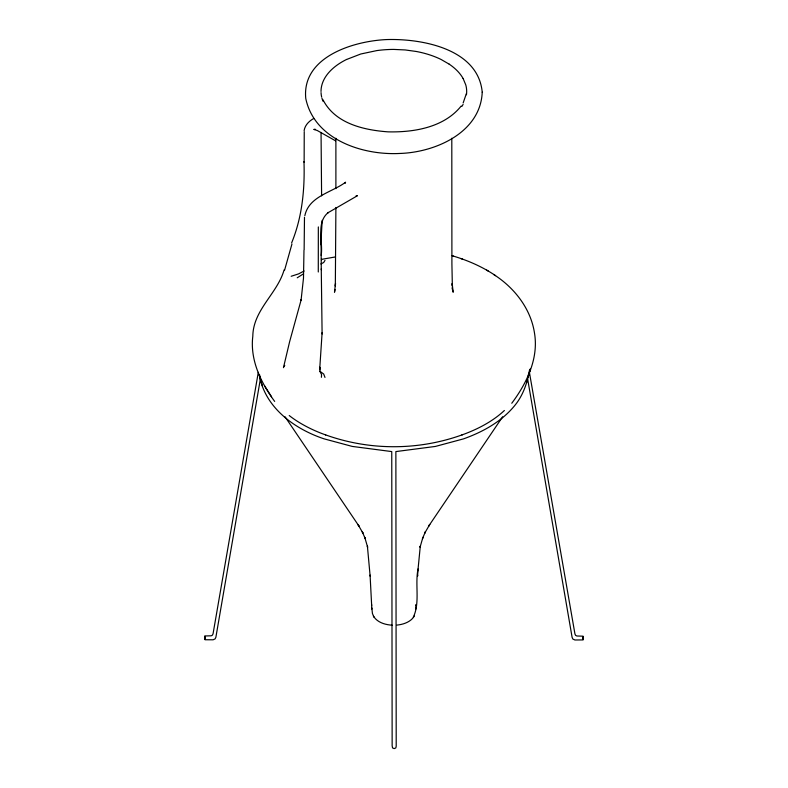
<?xml version="1.0" encoding="UTF-8"?>
<svg xmlns="http://www.w3.org/2000/svg" width="788" height="788" viewBox="0 0 788 788"><rect width="100%" height="100%" fill="white"/><g stroke="black" fill="none" stroke-linecap="round" stroke-linejoin="round"><path stroke-width="1.18" d="M260.306 379.442L215.882 637.246L215.085 638.91L213.085 639.797L205.077 639.748L204.811 638.635M451.8 138.245L451.908 264.039L452.361 286.162L452.174 283.532L453.179 292.24L452.026 287.797M527.694 379.225L572.118 637.423L572.915 639.088L574.915 639.984L583.051 639.935L583.199 637.59M583.189 637.65L583.051 636.182L576.865 635.995L575.565 635.325L574.935 633.916L529.162 370.931M204.811 637.088L204.801 637.847L204.821 636.379M204.811 637.659L204.949 635.965L211.135 635.808L212.435 635.148L213.065 633.739L258.297 372.33M204.801 638.556L204.811 639.088M204.811 637.482L204.821 636.349M303.981 161.54C304.897 189.189 302.228 217.114 291.629 242.891M303.981 250.308L303.488 278.154L301.055 300.435L301.243 299.509L289.629 341.696L283.453 367.681M583.189 639.009L583.179 639.531L583.179 636.586M320.046 371.276L319.751 367.188L319.682 369.611L322.115 332.615M322.105 333.994L321.268 268.885M204.811 636.586L204.821 639.314L204.811 638.812M321.415 377.294L321.563 374.546L319.928 371.493M417.64 575.082L417.561 576.146L418.044 568.985C414.744 584.932 420.536 603.608 412.764 618.245C408.755 622.609 402.747 624.51 396.994 625.081M416.034 605.519L416.103 604.534L415.808 609.035L415.877 608.06M345.262 182.432L345.203 183.2L345.568 182.245C331.866 192.518 308.876 196.222 304.838 215.715M417.965 570.069L420.299 546.064L420.053 547.256L422.91 537.327L422.466 538.628L425.431 531.703L424.742 533.121L429.736 524.463L428.711 526.069L502.616 416.783M318.332 226.924L318.283 271.998M320.805 244.625L322.184 220.354M304.237 131.675L304.138 162.328M304.483 217.291L304.138 249.56M304.109 130.709C304.858 125.223 309.054 121.056 313.722 118.505M335.058 289.551L334.506 292.23L335.511 283.513L335.333 286.162L335.895 207.451M466.368 93.595L463.157 102.962M284.606 270.097L291.964 243.984M284.094 269.89C277.435 293.609 253.145 309.792 252.81 336.22C249.894 359.988 260.936 382.771 274.667 401.417M527.97 377.59C534.313 353.93 525.419 387.095 526.906 381.52C524.739 389.105 521.508 396.403 516.869 402.806C503.759 420.447 483.881 431.588 463.541 438.867L435.409 446.432L395.871 451.583L396.206 746.216L395.822 747.93L394.187 748.6L392.552 747.93L392.148 745.714L391.754 451.583L352.216 446.412L324.124 438.857C294.771 429.096 265.241 407.928 259.449 375.62L260.04 377.807M528.452 375.777L528.886 374.231L528.206 374.97M324.991 260.375L323.691 262.502L320.874 263.96M461.798 106.498L463.117 104.44M413.454 617.368L414.291 616.058M283.808 366.844L284.764 365.386M511.776 403.249C526.64 383.362 538.765 358.698 534.51 333.176C530.826 308.61 514.278 287.581 493.682 274.48M461.177 106.055C444.117 127.311 414.429 132.463 388.06 131.852C363.376 130.069 335.038 123.411 323.001 99.8M504.389 410.489C492.884 421.334 477.508 429.381 461.965 434.927L462.132 434.868C418.162 450.677 369.503 450.667 325.533 434.858L325.7 434.917C312.816 430.445 299.223 423.451 289.226 415.542M297.224 277.79L303.341 273.919M304.089 271.023L298.593 273.889L291.166 276.273M346.523 59.504L360.756 54.008L376.812 50.59A73.156 42.237 0 0 1 393.803 49.417L405.19 49.94L416.3 51.476A72.801 42.03 0 0 1 441.122 59.494L449.219 64.173M357.358 195.769L327.798 212.858L328.34 212.464C315.594 222.689 323.326 242.241 321.169 255.46M314.205 129.557L315.446 129.409L313.9 129.39L317.308 130.532L335.54 140.806M334.969 257.016L321.888 259.301M356.097 195.798L357.053 195.808M392.217 625.189C385.529 624.805 378.073 622.737 374.005 617.014M495.573 275.662C482.305 266.659 467.471 260.227 452.115 255.726L453.386 256.139M460.921 258.572L462.389 259.045M259.794 375.186L259.114 374.448L261.104 381.747M486.669 270.097L488.422 271.2M319.928 371.246L323.681 374.014L324.991 377.432M285.079 416.803L358.973 526.089L357.949 524.483L362.953 533.141L362.263 531.723L365.228 538.657L364.775 537.347L367.641 547.286L367.395 546.094L370.143 576.186M264.63 385.943L267.959 391.144M268.314 391.725L271.555 396.768M371.837 608.06L372.429 613.478L373.679 616.502M373.413 616.098L374.251 617.408M463.117 78.505L465.777 84.917A72.388 41.794 0 0 1 466.457 94.747M261.005 381.392L262.453 386.012M321.415 258.789L321.563 259.774M370.074 575.082L371.67 605.558M371.611 604.534L371.897 609.075M321.603 195.848L321.051 132.433M321.268 269.713L321.1 242.576M583.189 638.428L583.189 638.241M335.885 138.245L335.895 188.618M346.562 59.464A73.048 42.168 0 0 0 324.577 78.475A72.979 42.138 0 0 0 321.021 91.467M323.031 101.278A72.979 42.138 0 0 1 321.918 98.047M321.642 96.954A72.979 42.138 0 0 1 321.051 92.57M449.19 64.153A72.801 42.03 0 0 1 463.088 78.485M482.226 92.206C480.503 132.66 435.153 152.439 399.664 153.463C362.322 155.394 314.294 139.535 305.764 98.47C301.637 56.608 354.048 40.917 386.928 39.558C422.082 38.543 478.178 48.856 482.226 92.206"/></g></svg>
